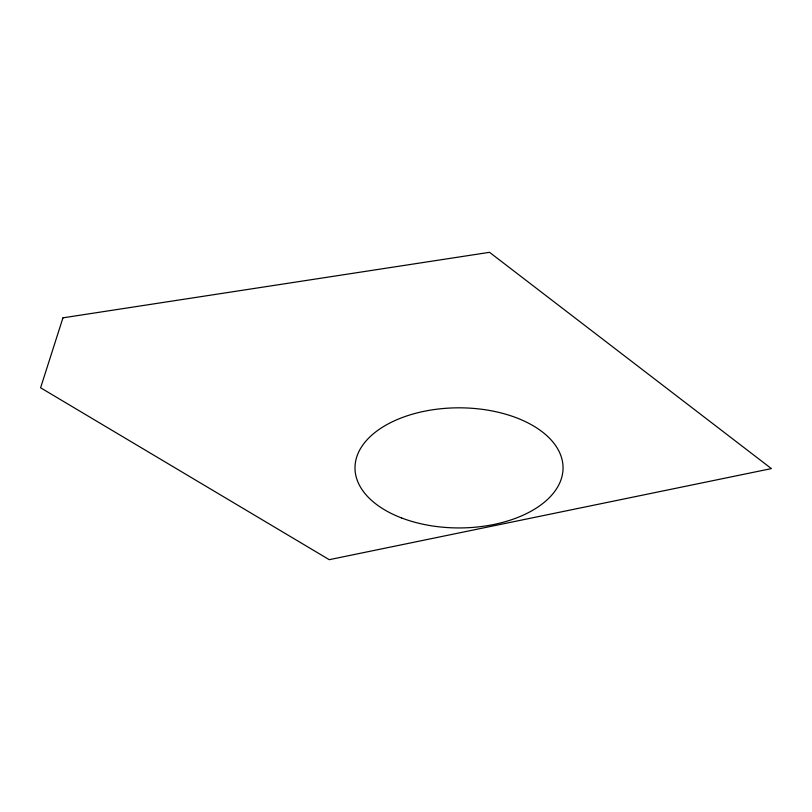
<?xml version="1.0" encoding="UTF-8"?>
<svg xmlns="http://www.w3.org/2000/svg" width="812" height="812" viewBox="0 0 812 812"><rect width="100%" height="100%" fill="white"/><g stroke="black" fill="none" stroke-linecap="round" stroke-linejoin="round"><path stroke-width="1.22" d="M62.95 317.837L40.6 387.781L329.246 559.681L771.4 468.605L489.524 252.319L62.95 317.837M401.585 517.954A104.027 60.058 0 0 0 562.858 471.559A104.027 60.058 0 0 0 412.648 414.12A104.027 60.058 0 0 0 401.585 517.954"/></g></svg>
